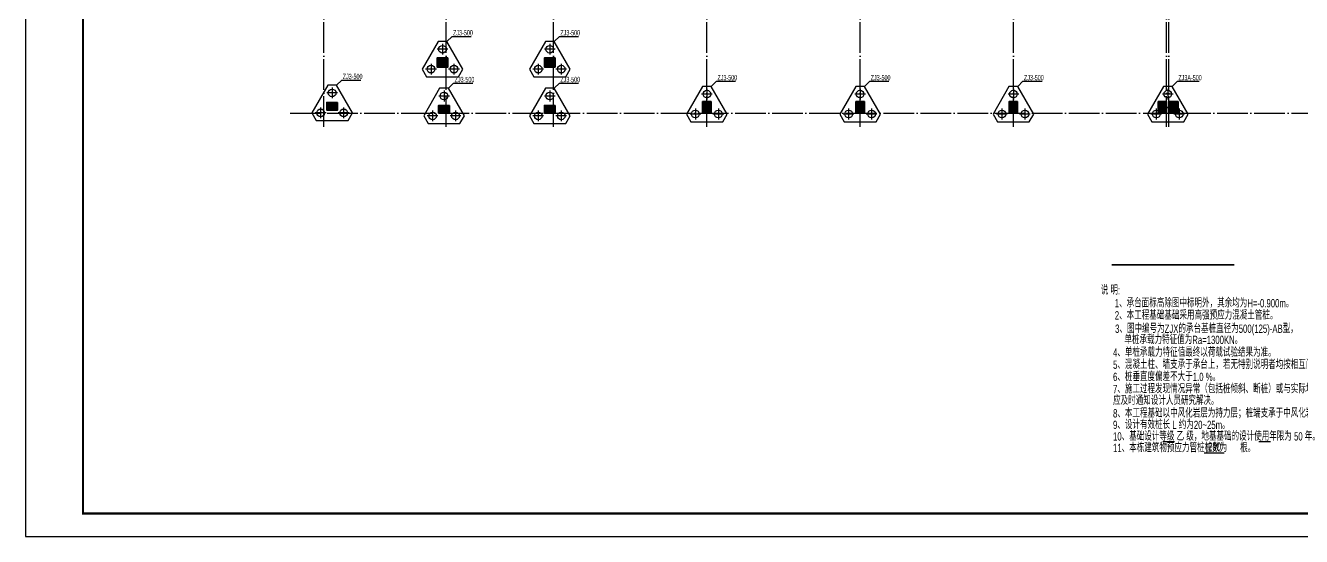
# Model space of a CAD drawing. Extents: x -695511 to 885008, y -751583 to -95266.
# Drawn here: x -557958 to -474702, y -298228 to -264917 of the extents above; entities that cross this region are included whole.
import ezdxf

# ---------------------------------------------------------------- set-up
doc = ezdxf.new("R2010")
doc.units = 0
doc.header["$LTSCALE"] = 1000
doc.header["$MEASUREMENT"] = 0
doc.linetypes.add('DOTE', pattern=[2.42, 2, -0.2, 0.02, -0.2])
for name, color, linetype in [('_0', 7, 'Continuous'), ('BASE', 2, 'Continuous'), ('DOTE', 1, 'Continuous'), ('PUB_TITLE', 4, 'Continuous'), ('TEXT', 7, 'Continuous'), ('填充', 8, 'Continuous'), ('建-图名', 3, 'Continuous'), ('桩', 2, 'Continuous')]:
    doc.layers.add(name, color=color, linetype=linetype)
doc.layers.add('砼柱', color=2, linetype='Continuous', lineweight=35)
doc.styles.add('GS_Rein', font='GS_TXT.shx', dxfattribs={"width": 0.7, "bigfont": 'GS_HZTXT.shx'})

# ---------------------------------------------------------------- blocks, each defined once
blk = doc.blocks.new('zw')
at = {"layer": 'DOTE', "linetype": 'DOTE'}
for p, q in [((-185373, -1049032), (-185373, -1007232)), ((-177373, -1049032), (-177373, -1007232)), ((-170373, -1049032), (-170373, -1007232)), ((-160373, -1049032), (-160373, -1007232)), ((-150373, -1049032), (-150373, -1007232)), ((-140373, -1049032), (-140373, -1007232)), ((-130373, -1049032), (-130373, -1007232)), ((-130223, -1049032), (-130223, -1007232)), ((-187573, -1048132), (-73373, -1048132))]:
    blk.add_line(p, q, dxfattribs=at)
blk = doc.blocks.new('1fcol')
at = {"layer": '填充'}
h = blk.add_hatch(color=256, dxfattribs=at)
h.dxf.hatch_style = 1
h.paths.add_polyline_path([(-206443, -899663), (-207143, -899663), (-207143, -900263), (-206443, -900263)])
h = blk.add_hatch(color=256, dxfattribs=at)
h.dxf.hatch_style = 1
h.paths.add_polyline_path([(-199443, -899663), (-200143, -899663), (-200143, -900263), (-199443, -900263)])
h = blk.add_hatch(color=256, dxfattribs=at)
h.dxf.hatch_style = 1
h.paths.add_polyline_path([(-213643, -902563), (-214343, -902563), (-214343, -903063), (-213643, -903063)])
h = blk.add_hatch(color=256, dxfattribs=at)
h.dxf.hatch_style = 1
h.paths.add_polyline_path([(-206343, -902763), (-207043, -902763), (-207043, -903263), (-206343, -903263)])
h = blk.add_hatch(color=256, dxfattribs=at)
h.dxf.hatch_style = 1
h.paths.add_polyline_path([(-199443, -902763), (-200143, -902763), (-200143, -903263), (-199443, -903263)])
h = blk.add_hatch(color=256, dxfattribs=at)
h.dxf.hatch_style = 1
h.paths.add_polyline_path([(-189268, -902513), (-189818, -902513), (-189818, -903263), (-189268, -903263)])
h = blk.add_hatch(color=256, dxfattribs=at)
h.dxf.hatch_style = 1
h.paths.add_polyline_path([(-179268, -902513), (-179818, -902513), (-179818, -903263), (-179268, -903263)])
h = blk.add_hatch(color=256, dxfattribs=at)
h.dxf.hatch_style = 1
h.paths.add_polyline_path([(-169268, -902513), (-169818, -902513), (-169818, -903263), (-169268, -903263)])
h = blk.add_hatch(color=256, dxfattribs=at)
h.dxf.hatch_style = 1
h.paths.add_polyline_path([(-159543, -902513), (-160093, -902513), (-160093, -903263), (-159543, -903263)])
h = blk.add_hatch(color=256, dxfattribs=at)
h.dxf.hatch_style = 1
h.paths.add_polyline_path([(-158793, -902513), (-159393, -902513), (-159393, -903263), (-158793, -903263)])
at = {"layer": '砼柱', "lineweight": 35}
for points in [[(-206443, -899663), (-207143, -899663), (-207143, -900263), (-206443, -900263)], [(-199443, -899663), (-200143, -899663), (-200143, -900263), (-199443, -900263)], [(-213643, -902563), (-214343, -902563), (-214343, -903063), (-213643, -903063)], [(-206343, -902763), (-207043, -902763), (-207043, -903263), (-206343, -903263)], [(-199443, -902763), (-200143, -902763), (-200143, -903263), (-199443, -903263)], [(-189268, -902513), (-189818, -902513), (-189818, -903263), (-189268, -903263)], [(-179268, -902513), (-179818, -902513), (-179818, -903263), (-179268, -903263)], [(-169268, -902513), (-169818, -902513), (-169818, -903263), (-169268, -903263)], [(-159543, -902513), (-160093, -902513), (-160093, -903263), (-159543, -903263)], [(-158793, -902513), (-159393, -902513), (-159393, -903263), (-158793, -903263)]]:
    blk.add_lwpolyline(points, close=True, dxfattribs=at)
blk = doc.blocks.new('*U100')
at = {"color": 7}
blk.add_lwpolyline([(289, 1366), (626, 1706), (1869, 1706)], dxfattribs=at)
at = {"layer": 'BASE'}
blk.add_lwpolyline([(-289, 1366), (-1327, -433), (-1039, -933), (1039, -933), (1327, -433), (289, 1366)], close=True, dxfattribs=at)
blk.add_point((0, 0), dxfattribs=at)
at = {"layer": '桩', "color": 9, "linetype": 'DOTE', "ltscale": 100}
for p, q in [((350, 866), (-350, 866)), ((0, 1216), (0, 516)), ((-400, -433), (-1100, -433)), ((-750, -83), (-750, -783)), ((1100, -433), (400, -433)), ((750, -83), (750, -783))]:
    blk.add_line(p, q, dxfattribs=at)
at = {"layer": '桩'}
for centre in [(0, 866), (-750, -433), (750, -433)]:
    blk.add_circle(centre, 250, dxfattribs=at)
at = {"layer": 'TEXT', "color": 7, "style": 'GS_Rein', "width": 0.6}
blk.add_text('ZJ3-500', height=350, dxfattribs=at).set_placement((692, 1765))
blk = doc.blocks.new('*U101')
at = {"color": 7}
blk.add_lwpolyline([(289, 1366), (626, 1706), (1869, 1706)], dxfattribs=at)
at = {"layer": 'BASE'}
blk.add_lwpolyline([(-289, 1366), (-1327, -433), (-1039, -933), (1039, -933), (1327, -433), (289, 1366)], close=True, dxfattribs=at)
blk.add_point((0, 0), dxfattribs=at)
at = {"layer": '桩', "color": 9, "linetype": 'DOTE', "ltscale": 100}
for p, q in [((350, 866), (-350, 866)), ((0, 1216), (0, 516)), ((-400, -433), (-1100, -433)), ((-750, -83), (-750, -783)), ((1100, -433), (400, -433)), ((750, -83), (750, -783))]:
    blk.add_line(p, q, dxfattribs=at)
at = {"layer": '桩'}
for centre in [(0, 866), (-750, -433), (750, -433)]:
    blk.add_circle(centre, 250, dxfattribs=at)
at = {"layer": 'TEXT', "color": 7, "style": 'GS_Rein', "width": 0.6}
blk.add_text('ZJ3-500', height=350, dxfattribs=at).set_placement((692, 1765))
blk = doc.blocks.new('*U103')
at = {"color": 7}
blk.add_lwpolyline([(289, 1366), (626, 1706), (1869, 1706)], dxfattribs=at)
at = {"layer": 'BASE'}
blk.add_lwpolyline([(-289, 1366), (-1327, -433), (-1039, -933), (1039, -933), (1327, -433), (289, 1366)], close=True, dxfattribs=at)
blk.add_point((0, 0), dxfattribs=at)
at = {"layer": '桩', "color": 9, "linetype": 'DOTE', "ltscale": 100}
for p, q in [((350, 866), (-350, 866)), ((0, 1216), (0, 516)), ((-400, -433), (-1100, -433)), ((-750, -83), (-750, -783)), ((1100, -433), (400, -433)), ((750, -83), (750, -783))]:
    blk.add_line(p, q, dxfattribs=at)
at = {"layer": '桩'}
for centre in [(0, 866), (-750, -433), (750, -433)]:
    blk.add_circle(centre, 250, dxfattribs=at)
at = {"layer": 'TEXT', "color": 7, "style": 'GS_Rein', "width": 0.6}
blk.add_text('ZJ3-500', height=350, dxfattribs=at).set_placement((692, 1765))
blk = doc.blocks.new('*U104')
at = {"color": 7}
blk.add_lwpolyline([(289, 1366), (626, 1706), (1869, 1706)], dxfattribs=at)
at = {"layer": 'BASE'}
blk.add_lwpolyline([(-289, 1366), (-1327, -433), (-1039, -933), (1039, -933), (1327, -433), (289, 1366)], close=True, dxfattribs=at)
blk.add_point((0, 0), dxfattribs=at)
at = {"layer": '桩', "color": 9, "linetype": 'DOTE', "ltscale": 100}
for p, q in [((350, 866), (-350, 866)), ((0, 1216), (0, 516)), ((-400, -433), (-1100, -433)), ((-750, -83), (-750, -783)), ((1100, -433), (400, -433)), ((750, -83), (750, -783))]:
    blk.add_line(p, q, dxfattribs=at)
at = {"layer": '桩'}
for centre in [(0, 866), (-750, -433), (750, -433)]:
    blk.add_circle(centre, 250, dxfattribs=at)
at = {"layer": 'TEXT', "color": 7, "style": 'GS_Rein', "width": 0.6}
blk.add_text('ZJ3-500', height=350, dxfattribs=at).set_placement((692, 1765))
blk = doc.blocks.new('*U105')
at = {"color": 7}
blk.add_lwpolyline([(289, 1366), (626, 1706), (1869, 1706)], dxfattribs=at)
at = {"layer": 'BASE'}
blk.add_lwpolyline([(-289, 1366), (-1327, -433), (-1039, -933), (1039, -933), (1327, -433), (289, 1366)], close=True, dxfattribs=at)
blk.add_point((0, 0), dxfattribs=at)
at = {"layer": '桩', "color": 9, "linetype": 'DOTE', "ltscale": 100}
for p, q in [((350, 866), (-350, 866)), ((0, 1216), (0, 516)), ((-400, -433), (-1100, -433)), ((-750, -83), (-750, -783)), ((1100, -433), (400, -433)), ((750, -83), (750, -783))]:
    blk.add_line(p, q, dxfattribs=at)
at = {"layer": '桩'}
for centre in [(0, 866), (-750, -433), (750, -433)]:
    blk.add_circle(centre, 250, dxfattribs=at)
at = {"layer": 'TEXT', "color": 7, "style": 'GS_Rein', "width": 0.6}
blk.add_text('ZJ3-500', height=350, dxfattribs=at).set_placement((692, 1765))
blk = doc.blocks.new('*U106')
at = {"color": 7}
blk.add_lwpolyline([(289, 1366), (626, 1706), (1869, 1706)], dxfattribs=at)
at = {"layer": 'BASE'}
blk.add_lwpolyline([(-289, 1366), (-1327, -433), (-1039, -933), (1039, -933), (1327, -433), (289, 1366)], close=True, dxfattribs=at)
blk.add_point((0, 0), dxfattribs=at)
at = {"layer": '桩', "color": 9, "linetype": 'DOTE', "ltscale": 100}
for p, q in [((350, 866), (-350, 866)), ((0, 1216), (0, 516)), ((-400, -433), (-1100, -433)), ((-750, -83), (-750, -783)), ((1100, -433), (400, -433)), ((750, -83), (750, -783))]:
    blk.add_line(p, q, dxfattribs=at)
at = {"layer": '桩'}
for centre in [(0, 866), (-750, -433), (750, -433)]:
    blk.add_circle(centre, 250, dxfattribs=at)
at = {"layer": 'TEXT', "color": 7, "style": 'GS_Rein', "width": 0.6}
blk.add_text('ZJ3-500', height=350, dxfattribs=at).set_placement((692, 1765))
blk = doc.blocks.new('*U107')
at = {"color": 7}
blk.add_lwpolyline([(289, 1366), (626, 1706), (1869, 1706)], dxfattribs=at)
at = {"layer": 'BASE'}
blk.add_lwpolyline([(-289, 1366), (-1327, -433), (-1039, -933), (1039, -933), (1327, -433), (289, 1366)], close=True, dxfattribs=at)
blk.add_point((0, 0), dxfattribs=at)
at = {"layer": '桩', "color": 9, "linetype": 'DOTE', "ltscale": 100}
for p, q in [((350, 866), (-350, 866)), ((0, 1216), (0, 516)), ((-400, -433), (-1100, -433)), ((-750, -83), (-750, -783)), ((1100, -433), (400, -433)), ((750, -83), (750, -783))]:
    blk.add_line(p, q, dxfattribs=at)
at = {"layer": '桩'}
for centre in [(0, 866), (-750, -433), (750, -433)]:
    blk.add_circle(centre, 250, dxfattribs=at)
at = {"layer": 'TEXT', "color": 7, "style": 'GS_Rein', "width": 0.6}
blk.add_text('ZJ3-500', height=350, dxfattribs=at).set_placement((692, 1765))
blk = doc.blocks.new('*U108')
at = {"color": 7}
blk.add_lwpolyline([(289, 1366), (626, 1706), (1869, 1706)], dxfattribs=at)
at = {"layer": 'BASE'}
blk.add_lwpolyline([(-289, 1366), (-1327, -433), (-1039, -933), (1039, -933), (1327, -433), (289, 1366)], close=True, dxfattribs=at)
blk.add_point((0, 0), dxfattribs=at)
at = {"layer": '桩', "color": 9, "linetype": 'DOTE', "ltscale": 100}
for p, q in [((350, 866), (-350, 866)), ((0, 1216), (0, 516)), ((-400, -433), (-1100, -433)), ((-750, -83), (-750, -783)), ((1100, -433), (400, -433)), ((750, -83), (750, -783))]:
    blk.add_line(p, q, dxfattribs=at)
at = {"layer": '桩'}
for centre in [(0, 866), (-750, -433), (750, -433)]:
    blk.add_circle(centre, 250, dxfattribs=at)
at = {"layer": 'TEXT', "color": 7, "style": 'GS_Rein', "width": 0.6}
blk.add_text('ZJ3-500', height=350, dxfattribs=at).set_placement((692, 1765))

msp = doc.modelspace()

# ---------------------------------------------------------------- linework, layer by layer
for p, q in [((-483740.9, -292040.2, -652.1), (-482978.3, -292040.2, -652.1)), ((-477480.4, -292040.2, -652.1), (-476717.9, -292040.2, -652.1)), ((-481058.2, -292783.5, -652.1), (-479737.1, -292783.5, -652.1))]:
    msp.add_line(p, q)
at = {"color": 7}
msp.add_lwpolyline([(-483136.4, -268886), (-482799.1, -268545.9), (-481384.6, -268545.9)], dxfattribs=at)
at = {"layer": '_0'}
for p, q in [((-531100.1, -267627), (-530400.1, -267027)), ((-524100.1, -267627), (-523400.1, -267027)), ((-538300.1, -270427), (-537600.1, -269927)), ((-531000.1, -270627), (-530300.1, -270127)), ((-524100.1, -270627), (-523400.1, -270127)), ((-513775.1, -270627), (-513225.1, -269877)), ((-503775.1, -270627), (-503225.1, -269877)), ((-493775.1, -270627), (-493225.1, -269877))]:
    msp.add_line(p, q, dxfattribs=at)
at = {"layer": 'BASE'}
msp.add_lwpolyline([(-483713.8, -268886), (-484752.4, -270685), (-484463.8, -271185), (-482386.4, -271185), (-482097.7, -270685), (-483136.4, -268886)], close=True, dxfattribs=at)
msp.add_point((-483425.1, -270252), dxfattribs=at)
at = {"layer": 'PUB_TITLE'}
msp.add_lwpolyline([(-557957.8, -298228.2), (-400307.8, -298228.2), (-400307.8, -209128.2), (-557957.8, -209128.2)], close=True, dxfattribs=at)
at = {"layer": 'PUB_TITLE', "const_width": 150}
msp.add_lwpolyline([(-554207.8, -296728.2), (-401807.8, -296728.2), (-401807.8, -210628.2), (-554207.8, -210628.2)], close=True, dxfattribs=at)
at = {"layer": '建-图名', "const_width": 105}
msp.add_lwpolyline([(-487090.5, -280519.7), (-479077.8, -280519.7)], dxfattribs=at)
at = {"layer": '桩', "color": 9, "linetype": 'DOTE', "ltscale": 100}
for p, q in [((-483075.1, -269386), (-483775.1, -269386)), ((-483425.1, -269036), (-483425.1, -269736)), ((-484175.1, -270335), (-484175.1, -271035)), ((-482675.1, -270335), (-482675.1, -271035)), ((-483825.1, -270685), (-484525.1, -270685)), ((-482325.1, -270685), (-483025.1, -270685))]:
    msp.add_line(p, q, dxfattribs=at)
at = {"layer": '桩'}
for centre in [(-483425.1, -269386), (-484175.1, -270685), (-482675.1, -270685)]:
    msp.add_circle(centre, 250, dxfattribs=at)

# ---------------------------------------------------------------- block references
for name, p in [('zw', (-353127.2, 777504.5)), ('1fcol', (-323957.4, 632635.8))]:
    msp.add_blockref(name, p)
at = {"layer": '填充'}
for name, p in [('*U101', (-530750.1, -267327)), ('*U105', (-523750.1, -267327)), ('*U100', (-537950.1, -270177)), ('*U104', (-530650.1, -270377)), ('*U103', (-523750.1, -270377)), ('*U106', (-513500.1, -270252)), ('*U107', (-503500.1, -270252)), ('*U108', (-493500.1, -270252))]:
    msp.add_blockref(name, p, dxfattribs=at)

# ---------------------------------------------------------------- texts
at = {"style": 'GS_Rein', "width": 0.7}
for s, height, p in [('说 明:', 540.67, (-487796.1, -282450.8)), ('2、本工程基础基础采用高强预应力混凝土管桩。', 540.672, (-486884.1, -284083.9, -652.1)), ('3、图中编号为ZJX的承台基桩直径为500(125)-AB型，', 540.672, (-486864.2, -284953.6)), ('4、单桩承载力特征值最终以荷载试验结果为准。', 540.672, (-486997.6, -286507)), ('5、混凝土柱、墙支承于承台上，若无特别说明者均按相互间型心重合为标准。', 540.672, (-486997.6, -287299.2)), ('6、桩垂直度偏差不大于1.0 %%%。', 540.672, (-486997.6, -288093.6)), ('7、施工过程发现情况异常（包括桩倾斜、断桩）或与实际地质情况不符，', 540.672, (-486997.6, -288885.9)), ('应及时通知设计人员研究解决。', 540.672, (-486995.5, -289641.8)), ('10、基础设计等级 乙 级，地基基础的设计使用年限为 50 年。', 540.672, (-486997.6, -291974.9)), ('11、本栋建筑物预应力管桩桩数为      根。', 540.672, (-486997.6, -292727.1))]:
    msp.add_text(s, height=height, dxfattribs=at).set_placement(p)
at = {"color": 6, "style": 'GS_Rein', "width": 0.7}
for s, p in [('1、承台面标高除图中标明外，其余均为H=-0.900m。', (-486884.1, -283291.6, -652.1)), ('单桩承载力特征值为Ra=1300KN。', (-486257, -285680.4)), ('8、本工程基础以中风化岩层为持力层；桩端支承于中风化岩层岩面。', (-486997.6, -290470.4)), ('9、设计有效桩长 L 约为20~25m。', (-486997.6, -291222.6))]:
    msp.add_text(s, height=540.672, dxfattribs=at).set_placement(p)
at = {"color": 4, "style": 'GS_Rein', "width": 0.7}
msp.add_text('290', height=540.67, dxfattribs=at).set_placement((-480790.5, -292637.9))
at = {"layer": 'TEXT', "color": 7, "style": 'GS_Rein', "width": 0.6}
msp.add_text('ZJ3A-500', height=350, dxfattribs=at).set_placement((-482733.1, -268487.3))

doc.saveas('drawing.dxf')
